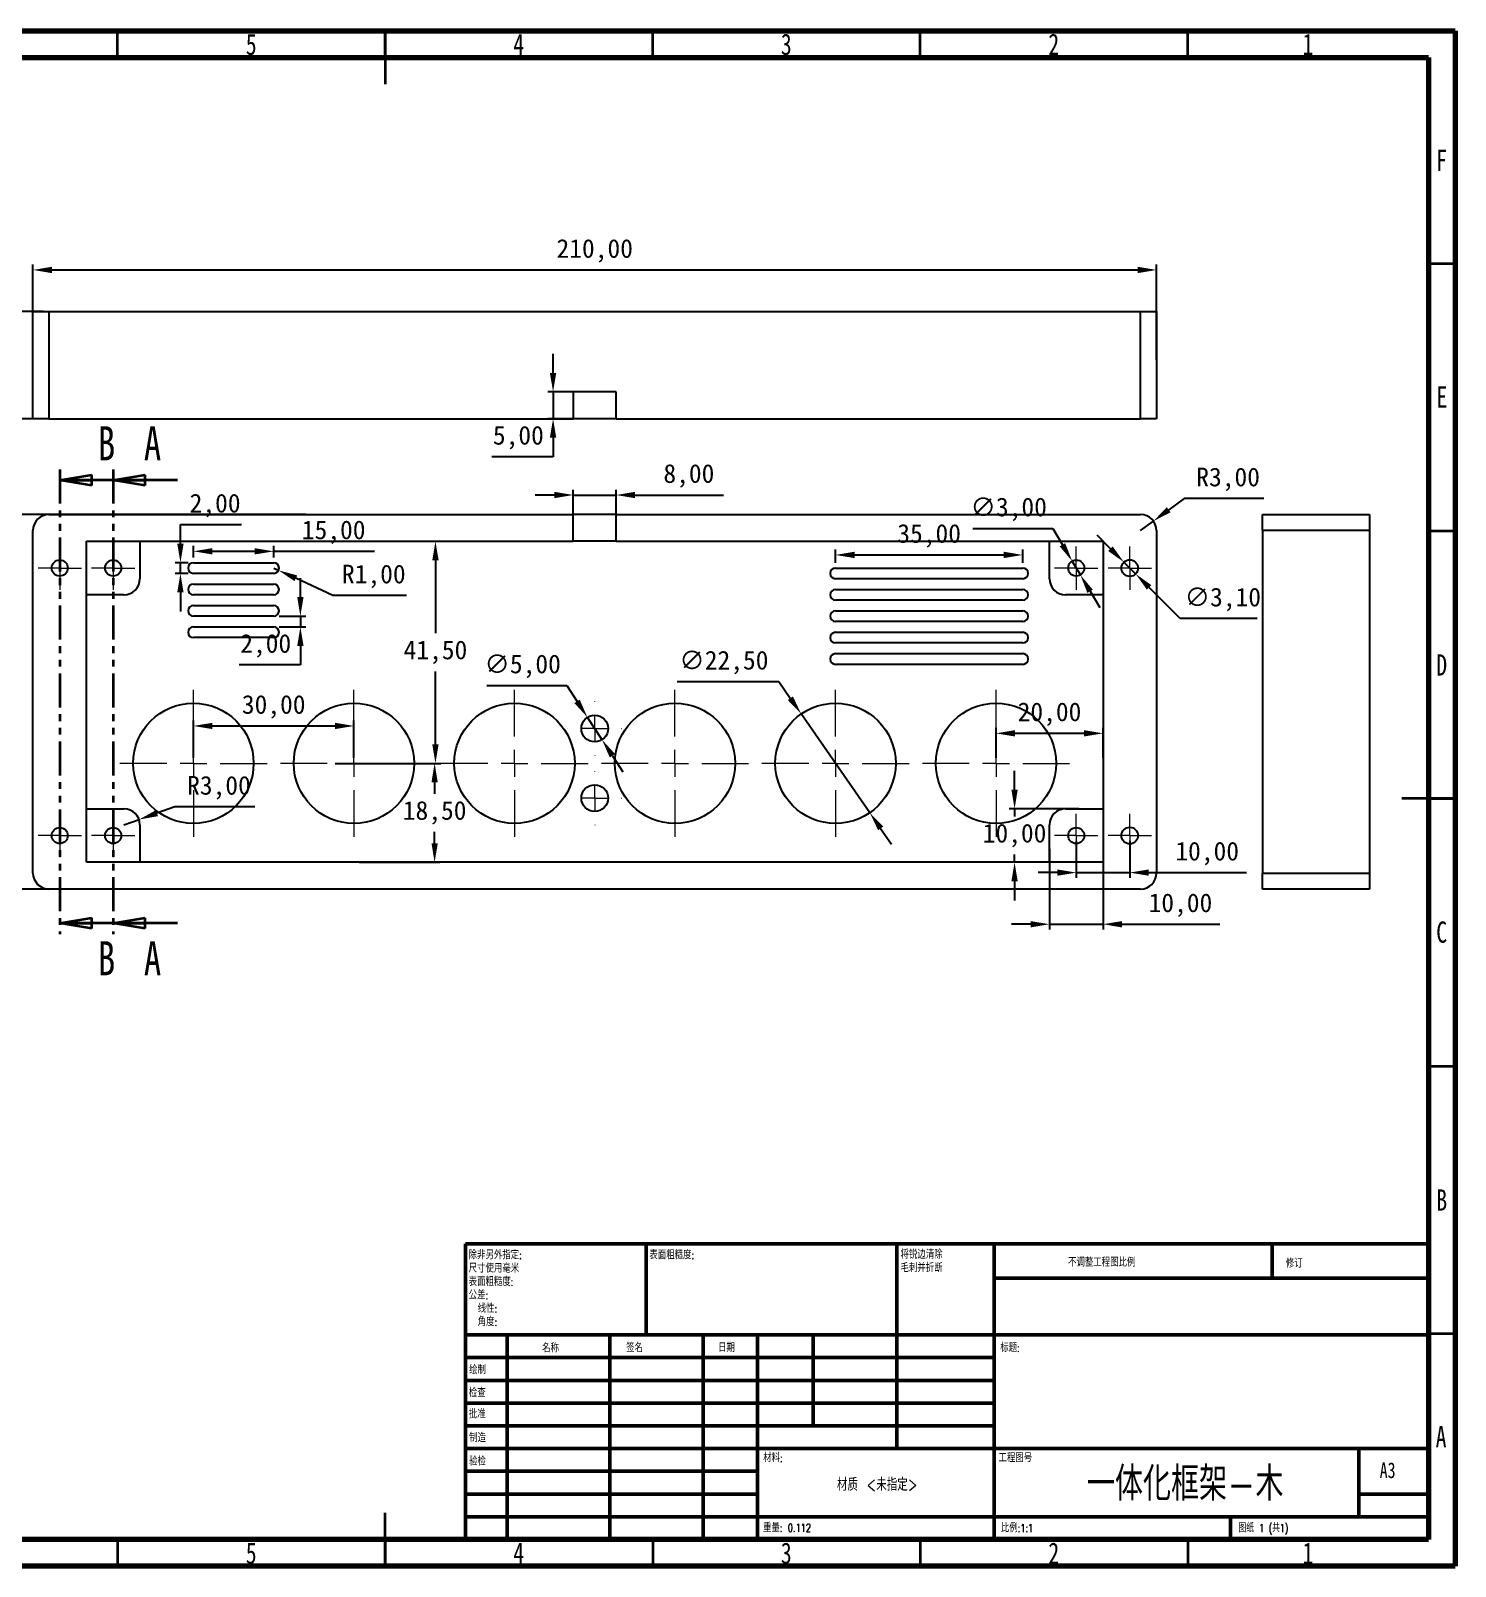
# Model space of a CAD drawing. Header units: millimetres. Extents: x 15 to 415, y 5 to 292.
# Drawn here: x 148.7 to 415, y 5 to 292 of the extents above; entities that cross this region are included whole.
import ezdxf

# ---------------------------------------------------------------- set-up
doc = ezdxf.new("R2010")
doc.units = ezdxf.units.MM
doc.header["$PDSIZE"] = -1
doc.linetypes.add('PHANTOM', pattern=[12.7, 6.35, -1.27, 1.27, -1.27, 1.27, -1.27])
doc.styles.add('SLDTEXTSTYLE0', font='TXT', dxfattribs={"width": 0.75})
doc.styles.add('SLDTEXTSTYLE1', font='TXT', dxfattribs={"width": 0.75, "bigfont": 'bigfont'})
doc.styles.add('SLDTEXTSTYLE2', font='TXT', dxfattribs={"width": 0.694444, "bigfont": 'bigfont'})
doc.dimstyles.new('ISO-25', dxfattribs={"dimtxt": 2.5, "dimasz": 2.5, "dimexe": 1.25, "dimexo": 0.625, "dimtad": 1, "dimtxsty": 'Standard', "dimcen": 2.5, "dimadec": 0, "dimazin": 0, "dimtfac": 1, "dimtmove": 0, "dimatfit": 3, "dimfxl": 0, "dimarcsym": 0})

# ---------------------------------------------------------------- blocks, each defined once
blk = doc.blocks.new('SW_NOTE_0')
at = {"color": 0, "linetype": 'Continuous', "lineweight": 0, "char_height": 1.5, "attachment_point": 1, "style": 'SLDTEXTSTYLE1'}
for s, insert in [('\\M+18F9C\\M+194F1另\\M+18A4F\\M+18E77\\M+192E8:', (0, 1.93)), ('\\M+18EDA\\M+190A1\\M+18E67\\M+19770\\M+19F7C\\M+195C4', (0, -0.57)), ('\\M+1955C\\M+196CA\\M+19165糙\\M+19378:', (0, -3.07)), ('\\M+18CF6\\M+18DB7:', (0, -5.57)), ('线\\M+190AB:', (1.69, -8.07)), ('\\M+18A70\\M+19378:', (1.69, -10.57))]:
    blk.add_mtext(s, dxfattribs=dict(at, insert=insert))
blk = doc.blocks.new('SW_NOTE_1')
at = {"color": 0, "linetype": 'Continuous', "lineweight": 0, "char_height": 1.5, "attachment_point": 1, "style": 'SLDTEXTSTYLE1'}
for s, insert in [('\\M+18FAB锐边\\M+190B4\\M+18F9C', (0, 1.93)), ('\\M+196D1\\M+18E68\\M+19BF3\\M+190DC\\M+19266', (0, -0.57))]:
    blk.add_mtext(s, dxfattribs=dict(at, insert=insert))
blk = doc.blocks.new('SW_CENTERMARKSYMBOL_0')
at = {"color": 0, "linetype": 'Continuous', "lineweight": 0}
for p, q in [((0, 2.5), (0, 4.05)), ((-2.5, 0), (-4.05, 0)), ((0, 0), (-2.5, 0)), ((0, 0), (0, 2.5)), ((0, 0), (0, -2.5)), ((0, 0), (2.5, 0)), ((2.5, 0), (4.05, 0)), ((0, -2.5), (0, -4.05))]:
    blk.add_line(p, q, dxfattribs=at)
blk = doc.blocks.new('SW_CENTERMARKSYMBOL_1')
at = {"color": 0, "linetype": 'Continuous', "lineweight": 0}
for p, q in [((0, 2.5), (0, 4.05)), ((-2.5, 0), (-4.05, 0)), ((0, 0), (-2.5, 0)), ((0, 0), (0, 2.5)), ((0, 0), (0, -2.5)), ((0, 0), (2.5, 0)), ((2.5, 0), (4.05, 0)), ((0, -2.5), (0, -4.05))]:
    blk.add_line(p, q, dxfattribs=at)
blk = doc.blocks.new('SW_CENTERMARKSYMBOL_2')
at = {"color": 0, "linetype": 'Continuous', "lineweight": 0}
for p, q in [((0, 2.5), (0, 4.05)), ((-2.5, 0), (-4.05, 0)), ((0, 0), (-2.5, 0)), ((0, 0), (0, 2.5)), ((0, 0), (0, -2.5)), ((0, 0), (2.5, 0)), ((2.5, 0), (4.05, 0)), ((0, -2.5), (0, -4.05))]:
    blk.add_line(p, q, dxfattribs=at)
blk = doc.blocks.new('SW_CENTERMARKSYMBOL_3')
at = {"color": 0, "linetype": 'Continuous', "lineweight": 0}
for p, q in [((0, 2.5), (0, 4.05)), ((-2.5, 0), (-4.05, 0)), ((0, 0), (-2.5, 0)), ((0, 0), (0, 2.5)), ((0, 0), (0, -2.5)), ((0, 0), (2.5, 0)), ((2.5, 0), (4.05, 0)), ((0, -2.5), (0, -4.05))]:
    blk.add_line(p, q, dxfattribs=at)
blk = doc.blocks.new('SW_CENTERMARKSYMBOL_4')
at = {"color": 0, "linetype": 'Continuous', "lineweight": 0}
for p, q in [((0, 5), (0, 13.75)), ((-5, 0), (-13.75, 0)), ((0, 0), (-2.5, 0)), ((0, 0), (0, 2.5)), ((0, 0), (0, -2.5)), ((0, 0), (2.5, 0)), ((5, 0), (13.75, 0)), ((0, -5), (0, -13.75))]:
    blk.add_line(p, q, dxfattribs=at)
blk = doc.blocks.new('SW_CENTERMARKSYMBOL_5')
at = {"color": 0, "linetype": 'Continuous', "lineweight": 0}
for p, q in [((0, 5), (0, 5.05)), ((-5, 0), (-5.05, 0)), ((0, 0), (-2.5, 0)), ((0, 0), (0, 2.5)), ((0, 0), (0, -2.5)), ((0, 0), (2.5, 0)), ((5, 0), (5.05, 0)), ((0, -5), (0, -5.05))]:
    blk.add_line(p, q, dxfattribs=at)
blk = doc.blocks.new('SW_CENTERMARKSYMBOL_6')
at = {"color": 0, "linetype": 'Continuous', "lineweight": 0}
for p, q in [((0, 5), (0, 13.75)), ((-5, 0), (-13.75, 0)), ((0, 0), (-2.5, 0)), ((0, 0), (0, 2.5)), ((0, 0), (0, -2.5)), ((0, 0), (2.5, 0)), ((5, 0), (13.75, 0)), ((0, -5), (0, -13.75))]:
    blk.add_line(p, q, dxfattribs=at)
blk = doc.blocks.new('SW_CENTERMARKSYMBOL_7')
at = {"color": 0, "linetype": 'Continuous', "lineweight": 0}
for p, q in [((0, 5), (0, 13.75)), ((-5, 0), (-13.75, 0)), ((0, 0), (-2.5, 0)), ((0, 0), (0, 2.5)), ((0, 0), (0, -2.5)), ((0, 0), (2.5, 0)), ((5, 0), (13.75, 0)), ((0, -5), (0, -13.75))]:
    blk.add_line(p, q, dxfattribs=at)
blk = doc.blocks.new('SW_CENTERMARKSYMBOL_8')
at = {"color": 0, "linetype": 'Continuous', "lineweight": 0}
for p, q in [((0, 5), (0, 5.05)), ((-5, 0), (-5.05, 0)), ((0, 0), (-2.5, 0)), ((0, 0), (0, 2.5)), ((0, 0), (0, -2.5)), ((0, 0), (2.5, 0)), ((5, 0), (5.05, 0)), ((0, -5), (0, -5.05))]:
    blk.add_line(p, q, dxfattribs=at)
blk = doc.blocks.new('SW_CENTERMARKSYMBOL_9')
at = {"color": 0, "linetype": 'Continuous', "lineweight": 0}
for p, q in [((0, 5), (0, 13.75)), ((-5, 0), (-13.75, 0)), ((0, 0), (-2.5, 0)), ((0, 0), (0, 2.5)), ((0, 0), (0, -2.5)), ((0, 0), (2.5, 0)), ((5, 0), (13.75, 0)), ((0, -5), (0, -13.75))]:
    blk.add_line(p, q, dxfattribs=at)
blk = doc.blocks.new('SW_CENTERMARKSYMBOL_10')
at = {"color": 0, "linetype": 'Continuous', "lineweight": 0}
for p, q in [((0, 5), (0, 13.75)), ((-5, 0), (-13.75, 0)), ((0, 0), (-2.5, 0)), ((0, 0), (0, 2.5)), ((0, 0), (0, -2.5)), ((0, 0), (2.5, 0)), ((5, 0), (13.75, 0)), ((0, -5), (0, -13.75))]:
    blk.add_line(p, q, dxfattribs=at)
blk = doc.blocks.new('SW_CENTERMARKSYMBOL_11')
at = {"color": 0, "linetype": 'Continuous', "lineweight": 0}
for p, q in [((0, 5), (0, 13.75)), ((-5, 0), (-13.75, 0)), ((0, 0), (-2.5, 0)), ((0, 0), (0, 2.5)), ((0, 0), (0, -2.5)), ((0, 0), (2.5, 0)), ((5, 0), (13.75, 0)), ((0, -5), (0, -13.75))]:
    blk.add_line(p, q, dxfattribs=at)
blk = doc.blocks.new('SW_CENTERMARKSYMBOL_12')
at = {"color": 0, "linetype": 'Continuous', "lineweight": 0}
for p, q in [((0, 2.5), (0, 4.05)), ((-2.5, 0), (-4.05, 0)), ((0, 0), (-2.5, 0)), ((0, 0), (0, 2.5)), ((0, 0), (0, -2.5)), ((0, 0), (2.5, 0)), ((2.5, 0), (4.05, 0)), ((0, -2.5), (0, -4.05))]:
    blk.add_line(p, q, dxfattribs=at)
blk = doc.blocks.new('SW_CENTERMARKSYMBOL_13')
at = {"color": 0, "linetype": 'Continuous', "lineweight": 0}
for p, q in [((0, 2.5), (0, 4.05)), ((-2.5, 0), (-4.05, 0)), ((0, 0), (-2.5, 0)), ((0, 0), (0, 2.5)), ((0, 0), (0, -2.5)), ((0, 0), (2.5, 0)), ((2.5, 0), (4.05, 0)), ((0, -2.5), (0, -4.05))]:
    blk.add_line(p, q, dxfattribs=at)
blk = doc.blocks.new('SW_CENTERMARKSYMBOL_14')
at = {"color": 0, "linetype": 'Continuous', "lineweight": 0}
for p, q in [((0, 2.5), (0, 4.05)), ((-2.5, 0), (-4.05, 0)), ((0, 0), (-2.5, 0)), ((0, 0), (0, 2.5)), ((0, 0), (0, -2.5)), ((0, 0), (2.5, 0)), ((2.5, 0), (4.05, 0)), ((0, -2.5), (0, -4.05))]:
    blk.add_line(p, q, dxfattribs=at)
blk = doc.blocks.new('SW_CENTERMARKSYMBOL_15')
at = {"color": 0, "linetype": 'Continuous', "lineweight": 0}
for p, q in [((0, 2.5), (0, 4.05)), ((-2.5, 0), (-4.05, 0)), ((0, 0), (-2.5, 0)), ((0, 0), (0, 2.5)), ((0, 0), (0, -2.5)), ((0, 0), (2.5, 0)), ((2.5, 0), (4.05, 0)), ((0, -2.5), (0, -4.05))]:
    blk.add_line(p, q, dxfattribs=at)
blk = doc.blocks.new('_CLOSED')
at = {"color": 0, "linetype": 'ByBlock', "lineweight": -2}
for p, q in [((-1, 0.166667), (0, 0)), ((-1, 0.166667), (-1, -0.166667)), ((0, 0), (-1, -0.166667)), ((0, 0), (-1, 0))]:
    blk.add_line(p, q, dxfattribs=at)
blk = doc.blocks.new('*D22')
at = {"color": 0, "lineweight": -2, "transparency": 16777216}
for p, q in [((151.16, 239.49), (138.39, 239.49)), ((139.39, 235.93), (139.39, 233.06)), ((139.39, 223.05), (139.39, 225.92)), ((151.16, 219.49), (138.39, 219.49))]:
    blk.add_line(p, q, dxfattribs=at)
at = {"color": 0, "transparency": 16777216}
for points in [[(138.79, 235.93), (139.98, 235.93), (139.39, 239.49)], [(138.79, 223.05), (139.98, 223.05), (139.39, 219.49)]]:
    blk.add_solid(points, dxfattribs=at)
at = {"layer": 'Defpoints', "color": 0, "transparency": 16777216}
for p in [(152.16, 239.49), (139.39, 219.49), (152.16, 219.49)]:
    blk.add_point(p, dxfattribs=at)
at = {"color": 0, "transparency": 16777216, "insert": (139.39, 229.49), "char_height": 3.5, "attachment_point": 5}
blk.add_mtext('20,00', dxfattribs=at)
blk = doc.blocks.new('*D23')
at = {"color": 0, "lineweight": -2, "transparency": 16777216}
for p, q in [((149.16, 230.49), (149.16, 248.29)), ((152.72, 247.29), (355.61, 247.29)), ((359.16, 230.49), (359.16, 248.29))]:
    blk.add_line(p, q, dxfattribs=at)
at = {"color": 0, "transparency": 16777216}
for points in [[(152.72, 247.88), (152.72, 246.69), (149.16, 247.29)], [(355.61, 247.88), (355.61, 246.69), (359.16, 247.29)]]:
    blk.add_solid(points, dxfattribs=at)
at = {"layer": 'Defpoints', "color": 0, "transparency": 16777216}
for p in [(359.16, 247.29), (149.16, 229.49), (359.16, 229.49)]:
    blk.add_point(p, dxfattribs=at)
at = {"color": 0, "transparency": 16777216, "insert": (254.16, 250.85), "char_height": 3.5, "attachment_point": 5}
blk.add_mtext('210,00', dxfattribs=at)
blk = doc.blocks.new('*D24')
at = {"color": 0, "lineweight": -2, "transparency": 16777216}
for p, q in [((200.16, 201.57), (136.51, 201.57)), ((137.51, 198.02), (137.51, 170.14)), ((137.51, 135.13), (137.51, 163.01)), ((200.16, 131.57), (136.51, 131.57))]:
    blk.add_line(p, q, dxfattribs=at)
at = {"color": 0, "transparency": 16777216}
for points in [[(136.91, 198.02), (138.1, 198.02), (137.51, 201.57)], [(136.91, 135.13), (138.1, 135.13), (137.51, 131.57)]]:
    blk.add_solid(points, dxfattribs=at)
at = {"layer": 'Defpoints', "color": 0, "transparency": 16777216}
for p in [(201.16, 201.57), (137.51, 131.57), (201.16, 131.57)]:
    blk.add_point(p, dxfattribs=at)
at = {"color": 0, "transparency": 16777216, "insert": (137.51, 166.57), "char_height": 3.5, "attachment_point": 5}
blk.add_mtext('70,00', dxfattribs=at)
blk = doc.blocks.new('*D29')
at = {"color": 0, "lineweight": -2, "transparency": 16777216}
for p, q in [((269.55, 170.34), (288.57, 170.34)), ((288.57, 170.34), (290.72, 167.24)), ((305.58, 145.83), (292.75, 164.31)), ((307.6, 142.91), (309.63, 139.99))]:
    blk.add_line(p, q, dxfattribs=at)
at = {"color": 0, "transparency": 16777216}
for points in [[(291.21, 167.57), (290.24, 166.9), (292.75, 164.31)], [(308.09, 143.25), (307.12, 142.57), (305.58, 145.83)]]:
    blk.add_solid(points, dxfattribs=at)
at = {"layer": 'Defpoints', "color": 0, "transparency": 16777216}
for p in [(292.75, 164.31), (305.58, 145.83)]:
    blk.add_point(p, dxfattribs=at)
at = {"color": 0, "transparency": 16777216, "insert": (278.3, 173.9), "char_height": 3.5, "attachment_point": 5}
blk.add_mtext('∅22,50', dxfattribs=at)
blk = doc.blocks.new('*D30')
at = {"color": 0, "lineweight": -2, "transparency": 16777216}
for p, q in [((179.16, 156.07), (179.16, 163.06)), ((182.72, 162.06), (205.61, 162.06)), ((209.16, 156.07), (209.16, 163.06))]:
    blk.add_line(p, q, dxfattribs=at)
at = {"color": 0, "transparency": 16777216}
for points in [[(182.72, 162.65), (182.72, 161.47), (179.16, 162.06)], [(205.61, 162.65), (205.61, 161.47), (209.16, 162.06)]]:
    blk.add_solid(points, dxfattribs=at)
at = {"layer": 'Defpoints', "color": 0, "transparency": 16777216}
for p in [(209.16, 162.06), (179.16, 155.07), (209.16, 155.07)]:
    blk.add_point(p, dxfattribs=at)
at = {"color": 0, "transparency": 16777216, "insert": (194.16, 165.63), "char_height": 3.5, "attachment_point": 5}
blk.add_mtext('30,00', dxfattribs=at)
blk = doc.blocks.new('*D31')
at = {"color": 0, "lineweight": -2, "transparency": 16777216}
for p, q in [((205.66, 196.57), (225.39, 196.57)), ((224.39, 193.02), (224.39, 179.39)), ((224.39, 158.63), (224.39, 172.26)), ((205.66, 155.07), (225.39, 155.07))]:
    blk.add_line(p, q, dxfattribs=at)
at = {"color": 0, "transparency": 16777216}
for points in [[(223.8, 193.02), (224.99, 193.02), (224.39, 196.57)], [(223.8, 158.63), (224.99, 158.63), (224.39, 155.07)]]:
    blk.add_solid(points, dxfattribs=at)
at = {"layer": 'Defpoints', "color": 0, "transparency": 16777216}
for p in [(204.66, 196.57), (204.66, 155.07), (224.39, 155.07)]:
    blk.add_point(p, dxfattribs=at)
at = {"color": 0, "transparency": 16777216, "insert": (224.39, 175.82), "char_height": 3.5, "attachment_point": 5}
blk.add_mtext('41,50', dxfattribs=at)
blk = doc.blocks.new('*D32')
at = {"color": 0, "lineweight": -2, "transparency": 16777216}
for p, q in [((210.16, 155.07), (225.24, 155.07)), ((224.24, 151.52), (224.24, 149.39)), ((224.24, 140.13), (224.24, 142.26)), ((210.16, 136.57), (225.24, 136.57))]:
    blk.add_line(p, q, dxfattribs=at)
at = {"color": 0, "transparency": 16777216}
for points in [[(223.65, 151.52), (224.83, 151.52), (224.24, 155.07)], [(223.65, 140.13), (224.83, 140.13), (224.24, 136.57)]]:
    blk.add_solid(points, dxfattribs=at)
at = {"layer": 'Defpoints', "color": 0, "transparency": 16777216}
for p in [(209.16, 155.07), (209.16, 136.57), (224.24, 136.57)]:
    blk.add_point(p, dxfattribs=at)
at = {"color": 0, "transparency": 16777216, "insert": (224.24, 145.82), "char_height": 3.5, "attachment_point": 5}
blk.add_mtext('18,50', dxfattribs=at)
blk = doc.blocks.new('*D33')
at = {"color": 0, "lineweight": -2, "transparency": 16777216}
for p, q in [((329.16, 156.07), (329.16, 161.68)), ((349.16, 156.07), (349.16, 161.68)), ((332.72, 160.68), (345.61, 160.68))]:
    blk.add_line(p, q, dxfattribs=at)
at = {"color": 0, "transparency": 16777216}
for points in [[(332.72, 161.27), (332.72, 160.09), (329.16, 160.68)], [(345.61, 161.27), (345.61, 160.09), (349.16, 160.68)]]:
    blk.add_solid(points, dxfattribs=at)
at = {"layer": 'Defpoints', "color": 0, "transparency": 16777216}
for p in [(349.16, 160.68), (329.16, 155.07), (349.16, 155.07)]:
    blk.add_point(p, dxfattribs=at)
at = {"color": 0, "transparency": 16777216, "insert": (339.16, 164.25), "char_height": 3.5, "attachment_point": 5}
blk.add_mtext('20,00', dxfattribs=at)
blk = doc.blocks.new('*D34')
at = {"color": 0, "lineweight": -2, "transparency": 16777216}
for p, q in [((364.3, 204.57), (361.44, 202.46)), ((379.24, 204.57), (364.3, 204.57)), ((356.16, 198.57), (358.58, 200.35))]:
    blk.add_line(p, q, dxfattribs=at)
at = {"color": 0, "transparency": 16777216}
blk.add_solid([(361.09, 202.94), (361.79, 201.98), (358.58, 200.35)], dxfattribs=at)
at = {"layer": 'Defpoints', "color": 0, "transparency": 16777216}
for p in [(356.16, 198.57), (358.58, 200.35)]:
    blk.add_point(p, dxfattribs=at)
at = {"color": 0, "transparency": 16777216, "insert": (372.54, 208.14), "char_height": 3.5, "attachment_point": 5}
blk.add_mtext('R3,00', dxfattribs=at)
blk = doc.blocks.new('*D35')
at = {"color": 0, "lineweight": -2, "transparency": 16777216}
for p, q in [((246.38, 228.05), (246.38, 231.6)), ((253.16, 224.49), (245.38, 224.49)), ((246.38, 224.49), (246.38, 219.49)), ((253.16, 219.49), (245.38, 219.49)), ((246.38, 215.93), (246.38, 212.38)), ((246.38, 212.38), (234.94, 212.38))]:
    blk.add_line(p, q, dxfattribs=at)
at = {"color": 0, "transparency": 16777216}
for points in [[(245.78, 228.05), (246.97, 228.05), (246.38, 224.49)], [(245.78, 215.93), (246.97, 215.93), (246.38, 219.49)]]:
    blk.add_solid(points, dxfattribs=at)
at = {"layer": 'Defpoints', "color": 0, "transparency": 16777216}
for p in [(254.16, 224.49), (246.38, 219.49), (254.16, 219.49)]:
    blk.add_point(p, dxfattribs=at)
at = {"color": 0, "transparency": 16777216, "insert": (239.89, 215.94), "char_height": 3.5, "attachment_point": 5}
blk.add_mtext('5,00', dxfattribs=at)
blk = doc.blocks.new('*D36')
at = {"color": 0, "lineweight": -2, "transparency": 16777216}
for p, q in [((246.61, 205.22), (243.05, 205.22)), ((250.16, 200.07), (250.16, 206.22)), ((250.16, 205.22), (258.16, 205.22)), ((258.16, 200.07), (258.16, 206.22)), ((261.72, 205.22), (278.24, 205.22))]:
    blk.add_line(p, q, dxfattribs=at)
at = {"color": 0, "transparency": 16777216}
for points in [[(246.61, 205.82), (246.61, 204.63), (250.16, 205.22)], [(261.72, 205.82), (261.72, 204.63), (258.16, 205.22)]]:
    blk.add_solid(points, dxfattribs=at)
at = {"layer": 'Defpoints', "color": 0, "transparency": 16777216}
for p in [(258.16, 205.22), (250.16, 199.07), (258.16, 199.07)]:
    blk.add_point(p, dxfattribs=at)
at = {"color": 0, "transparency": 16777216, "insert": (271.76, 208.79), "char_height": 3.5, "attachment_point": 5}
blk.add_mtext('8,00', dxfattribs=at)
blk = doc.blocks.new('*D38')
at = {"color": 0, "lineweight": -2, "transparency": 16777216}
for p, q in [((350.55, 195.18), (348.04, 197.69)), ((353.07, 192.67), (355.26, 190.48)), ((363.61, 182.13), (357.78, 187.96)), ((377.97, 182.13), (363.61, 182.13))]:
    blk.add_line(p, q, dxfattribs=at)
at = {"color": 0, "transparency": 16777216}
for points in [[(350.97, 195.6), (350.13, 194.76), (353.07, 192.67)], [(358.19, 188.38), (357.36, 187.54), (355.26, 190.48)]]:
    blk.add_solid(points, dxfattribs=at)
at = {"layer": 'Defpoints', "color": 0, "transparency": 16777216}
for p in [(353.07, 192.67), (355.26, 190.48)]:
    blk.add_point(p, dxfattribs=at)
at = {"color": 0, "transparency": 16777216, "insert": (371.55, 185.7), "char_height": 3.5, "attachment_point": 5}
blk.add_mtext('∅3,10', dxfattribs=at)
blk = doc.blocks.new('*D40')
at = {"color": 0, "lineweight": -2, "transparency": 16777216}
for p, q in [((339.16, 139.07), (339.16, 124)), ((349.16, 139.07), (349.16, 124)), ((335.61, 125), (332.05, 125)), ((339.16, 125), (349.16, 125)), ((352.72, 125), (370.99, 125))]:
    blk.add_line(p, q, dxfattribs=at)
at = {"color": 0, "transparency": 16777216}
for points in [[(335.61, 125.59), (335.61, 124.4), (339.16, 125)], [(352.72, 125.59), (352.72, 124.4), (349.16, 125)]]:
    blk.add_solid(points, dxfattribs=at)
at = {"layer": 'Defpoints', "color": 0, "transparency": 16777216}
for p in [(339.16, 140.07), (349.16, 140.07), (349.16, 125)]:
    blk.add_point(p, dxfattribs=at)
at = {"color": 0, "transparency": 16777216, "insert": (363.63, 128.56), "char_height": 3.5, "attachment_point": 5}
blk.add_mtext('10,00', dxfattribs=at)
blk = doc.blocks.new('*D41')
at = {"color": 0, "lineweight": -2, "transparency": 16777216}
for p, q in [((332.63, 150.13), (332.63, 153.68)), ((344.66, 146.57), (331.63, 146.57)), ((332.63, 146.57), (332.63, 145.14)), ((332.63, 136.57), (332.63, 138.01)), ((344.66, 136.57), (331.63, 136.57)), ((332.63, 133.02), (332.63, 129.46))]:
    blk.add_line(p, q, dxfattribs=at)
at = {"color": 0, "transparency": 16777216}
for points in [[(332.04, 150.13), (333.22, 150.13), (332.63, 146.57)], [(332.04, 133.02), (333.22, 133.02), (332.63, 136.57)]]:
    blk.add_solid(points, dxfattribs=at)
at = {"layer": 'Defpoints', "color": 0, "transparency": 16777216}
for p in [(345.66, 146.57), (332.63, 136.57), (345.66, 136.57)]:
    blk.add_point(p, dxfattribs=at)
at = {"color": 0, "transparency": 16777216, "insert": (332.63, 141.57), "char_height": 3.5, "attachment_point": 5}
blk.add_mtext('10,00', dxfattribs=at)
blk = doc.blocks.new('*D42')
at = {"color": 0, "lineweight": -2, "transparency": 16777216}
for p, q in [((175.7, 146.94), (172.34, 145.76)), ((190.64, 146.94), (175.7, 146.94)), ((166.16, 143.57), (168.99, 144.57))]:
    blk.add_line(p, q, dxfattribs=at)
at = {"color": 0, "transparency": 16777216}
blk.add_solid([(172.15, 146.32), (172.54, 145.2), (168.99, 144.57)], dxfattribs=at)
at = {"layer": 'Defpoints', "color": 0, "transparency": 16777216}
for p in [(166.16, 143.57), (168.99, 144.57)]:
    blk.add_point(p, dxfattribs=at)
at = {"color": 0, "transparency": 16777216, "insert": (183.93, 150.51), "char_height": 3.5, "attachment_point": 5}
blk.add_mtext('R3,00', dxfattribs=at)
blk = doc.blocks.new('*D43')
at = {"color": 0, "lineweight": -2, "transparency": 16777216}
for p, q in [((179.16, 193.57), (179.16, 195.7)), ((194.16, 193.57), (194.16, 195.7)), ((182.72, 194.7), (190.61, 194.7)), ((194.16, 194.7), (213.02, 194.7))]:
    blk.add_line(p, q, dxfattribs=at)
at = {"color": 0, "transparency": 16777216}
for points in [[(182.72, 195.29), (182.72, 194.11), (179.16, 194.7)], [(190.61, 195.29), (190.61, 194.11), (194.16, 194.7)]]:
    blk.add_solid(points, dxfattribs=at)
at = {"layer": 'Defpoints', "color": 0, "transparency": 16777216}
for p in [(179.16, 192.57), (194.16, 194.7), (194.16, 192.57)]:
    blk.add_point(p, dxfattribs=at)
at = {"color": 0, "transparency": 16777216, "insert": (205.37, 198.26), "char_height": 3.5, "attachment_point": 5}
blk.add_mtext('15,00', dxfattribs=at)
blk = doc.blocks.new('*D44')
at = {"color": 0, "lineweight": -2, "transparency": 16777216}
for p, q in [((194.16, 191.57), (195.07, 191.15)), ((205.23, 186.44), (198.3, 189.65)), ((219, 186.44), (205.23, 186.44))]:
    blk.add_line(p, q, dxfattribs=at)
at = {"color": 0, "transparency": 16777216}
blk.add_solid([(198.55, 190.19), (198.05, 189.12), (195.07, 191.15)], dxfattribs=at)
at = {"layer": 'Defpoints', "color": 0, "transparency": 16777216}
for p in [(194.16, 191.57), (195.07, 191.15)]:
    blk.add_point(p, dxfattribs=at)
at = {"color": 0, "transparency": 16777216, "insert": (212.87, 190), "char_height": 3.5, "attachment_point": 5}
blk.add_mtext('R1,00', dxfattribs=at)
blk = doc.blocks.new('*D45')
at = {"color": 0, "lineweight": -2, "transparency": 16777216}
for p, q in [((176.73, 196.13), (176.73, 199.68)), ((176.73, 199.68), (188.17, 199.68)), ((178.16, 192.57), (175.73, 192.57)), ((176.73, 190.57), (176.73, 192.57)), ((178.16, 190.57), (175.73, 190.57)), ((176.73, 187.02), (176.73, 183.46))]:
    blk.add_line(p, q, dxfattribs=at)
at = {"color": 0, "transparency": 16777216}
for points in [[(176.14, 196.13), (177.32, 196.13), (176.73, 192.57)], [(176.14, 187.02), (177.32, 187.02), (176.73, 190.57)]]:
    blk.add_solid(points, dxfattribs=at)
at = {"layer": 'Defpoints', "color": 0, "transparency": 16777216}
for p in [(176.73, 192.57), (179.16, 192.57), (179.16, 190.57)]:
    blk.add_point(p, dxfattribs=at)
at = {"color": 0, "transparency": 16777216, "insert": (183.21, 203.25), "char_height": 3.5, "attachment_point": 5}
blk.add_mtext('2,00', dxfattribs=at)
blk = doc.blocks.new('*D46')
at = {"color": 0, "lineweight": -2, "transparency": 16777216}
for p, q in [((199.15, 186.13), (199.15, 189.68)), ((195.16, 182.57), (200.15, 182.57)), ((199.15, 182.57), (199.15, 180.57)), ((195.16, 180.57), (200.15, 180.57)), ((199.15, 177.02), (199.15, 173.46)), ((199.15, 173.46), (187.71, 173.46))]:
    blk.add_line(p, q, dxfattribs=at)
at = {"color": 0, "transparency": 16777216}
for points in [[(198.56, 186.13), (199.74, 186.13), (199.15, 182.57)], [(198.56, 177.02), (199.74, 177.02), (199.15, 180.57)]]:
    blk.add_solid(points, dxfattribs=at)
at = {"layer": 'Defpoints', "color": 0, "transparency": 16777216}
for p in [(194.16, 182.57), (194.16, 180.57), (199.15, 180.57)]:
    blk.add_point(p, dxfattribs=at)
at = {"color": 0, "transparency": 16777216, "insert": (192.67, 177.03), "char_height": 3.5, "attachment_point": 5}
blk.add_mtext('2,00', dxfattribs=at)
blk = doc.blocks.new('*D47')
at = {"color": 0, "lineweight": -2, "transparency": 16777216}
for p, q in [((299.16, 192.57), (299.16, 195.02)), ((302.72, 194.02), (330.61, 194.02)), ((334.16, 192.57), (334.16, 195.02))]:
    blk.add_line(p, q, dxfattribs=at)
at = {"color": 0, "transparency": 16777216}
for points in [[(302.72, 194.62), (302.72, 193.43), (299.16, 194.02)], [(330.61, 194.62), (330.61, 193.43), (334.16, 194.02)]]:
    blk.add_solid(points, dxfattribs=at)
at = {"layer": 'Defpoints', "color": 0, "transparency": 16777216}
for p in [(334.16, 194.02), (299.16, 191.57), (334.16, 191.57)]:
    blk.add_point(p, dxfattribs=at)
at = {"color": 0, "transparency": 16777216, "insert": (316.66, 197.59), "char_height": 3.5, "attachment_point": 5}
blk.add_mtext('35,00', dxfattribs=at)
blk = doc.blocks.new('*D48')
at = {"color": 0, "lineweight": -2, "transparency": 16777216}
for p, q in [((344.16, 140.57), (344.16, 133.65)), ((354.16, 140.57), (354.16, 133.65)), ((340.61, 134.65), (337.05, 134.65)), ((344.16, 134.65), (354.16, 134.65)), ((357.72, 134.65), (375.99, 134.65))]:
    blk.add_line(p, q, dxfattribs=at)
at = {"color": 0, "transparency": 16777216}
for points in [[(340.61, 135.24), (340.61, 134.06), (344.16, 134.65)], [(357.72, 135.24), (357.72, 134.06), (354.16, 134.65)]]:
    blk.add_solid(points, dxfattribs=at)
at = {"layer": 'Defpoints', "color": 0, "transparency": 16777216}
for p in [(344.16, 141.57), (354.16, 141.57), (354.16, 134.65)]:
    blk.add_point(p, dxfattribs=at)
at = {"color": 0, "transparency": 16777216, "insert": (368.63, 138.21), "char_height": 3.5, "attachment_point": 5}
blk.add_mtext('10,00', dxfattribs=at)
blk = doc.blocks.new('*D49')
at = {"color": 0, "lineweight": -2, "transparency": 16777216}
for p, q in [((233.98, 169.63), (248.92, 169.63)), ((248.92, 169.63), (250.86, 166.65)), ((255.53, 159.48), (252.8, 163.67)), ((257.46, 156.5), (259.4, 153.51))]:
    blk.add_line(p, q, dxfattribs=at)
at = {"color": 0, "transparency": 16777216}
for points in [[(251.36, 166.97), (250.36, 166.33), (252.8, 163.67)], [(257.96, 156.82), (256.97, 156.17), (255.53, 159.48)]]:
    blk.add_solid(points, dxfattribs=at)
at = {"layer": 'Defpoints', "color": 0, "transparency": 16777216}
for p in [(252.8, 163.67), (255.53, 159.48)]:
    blk.add_point(p, dxfattribs=at)
at = {"color": 0, "transparency": 16777216, "insert": (240.69, 173.2), "char_height": 3.5, "attachment_point": 5}
blk.add_mtext('∅5,00', dxfattribs=at)
blk = doc.blocks.new('*D50')
at = {"color": 0, "lineweight": -2, "transparency": 16777216}
for p, q in [((324.82, 198.98), (339.77, 198.98)), ((339.77, 198.98), (341.58, 195.92)), ((344.93, 190.28), (343.4, 192.86)), ((346.75, 187.23), (348.56, 184.17))]:
    blk.add_line(p, q, dxfattribs=at)
at = {"color": 0, "transparency": 16777216}
for points in [[(342.09, 196.22), (341.07, 195.62), (343.4, 192.86)], [(347.25, 187.53), (346.24, 186.92), (344.93, 190.28)]]:
    blk.add_solid(points, dxfattribs=at)
at = {"layer": 'Defpoints', "color": 0, "transparency": 16777216}
for p in [(343.4, 192.86), (344.93, 190.28)]:
    blk.add_point(p, dxfattribs=at)
at = {"color": 0, "transparency": 16777216, "insert": (331.53, 202.54), "char_height": 3.5, "attachment_point": 5}
blk.add_mtext('∅3,00', dxfattribs=at)

msp = doc.modelspace()

# ---------------------------------------------------------------- linework, layer by layer
at = {"color": 7, "linetype": 'Continuous', "lineweight": 70}
for p, q in [((15, 292), (415, 292)), ((415, 292), (415, 5)), ((20, 287), (410, 287)), ((410, 287), (410, 10)), ((410, 10), (20, 10)), ((415, 5), (15, 5))]:
    msp.add_line(p, q, dxfattribs=at)
at = {"color": 7, "linetype": 'Continuous', "lineweight": 35}
for p, q in [((165, 287), (165, 292)), ((215, 292), (215, 282)), ((215, 287), (215, 292)), ((265, 287), (265, 292)), ((315, 287), (315, 292)), ((365, 287), (365, 292)), ((410, 248.5), (415, 248.5)), ((166.163, 207.972), (154.163, 207.972)), ((176.163, 207.972), (164.163, 207.972)), ((410, 198.5), (415, 198.5)), ((415, 148.5), (405, 148.5)), ((410, 148.5), (415, 148.5)), ((166.163, 125.172), (154.163, 125.172)), ((176.163, 125.172), (164.163, 125.172)), ((410, 98.5), (415, 98.5)), ((410, 48.5), (415, 48.5)), ((215, 5), (215, 15)), ((165, 10), (165, 5)), ((215, 10), (215, 5)), ((265, 10), (265, 5)), ((315, 10), (315, 5)), ((365, 10), (365, 5))]:
    msp.add_line(p, q, dxfattribs=at)
at = {"color": 7, "linetype": 'Continuous', "lineweight": 25}
for p, q in [((149.163, 219.49), (149.163, 239.49)), ((149.163, 239.49), (152.163, 239.49)), ((152.163, 239.49), (152.163, 219.49)), ((152.163, 239.49), (356.163, 239.49)), ((356.163, 219.49), (356.163, 239.49)), ((356.163, 239.49), (359.163, 239.49)), ((359.163, 239.49), (359.163, 219.49)), ((258.163, 224.49), (250.163, 224.49)), ((250.163, 224.49), (250.163, 219.49)), ((258.163, 219.49), (258.163, 224.49)), ((152.163, 219.49), (149.163, 219.49)), ((152.163, 219.49), (250.163, 219.49)), ((258.163, 219.49), (250.163, 219.49)), ((258.163, 219.49), (356.163, 219.49)), ((359.163, 219.49), (356.163, 219.49)), ((152.163, 201.572), (250.163, 201.572)), ((250.163, 196.572), (250.163, 201.572)), ((258.163, 201.572), (250.163, 201.572)), ((258.163, 196.572), (258.163, 201.572)), ((258.163, 201.572), (356.163, 201.572)), ((378.978, 198.572), (378.978, 201.572)), ((378.978, 201.572), (398.978, 201.572)), ((398.978, 201.572), (398.978, 198.572)), ((149.163, 134.572), (149.163, 198.572)), ((359.163, 198.572), (359.163, 134.572)), ((398.978, 198.572), (378.978, 198.572)), ((378.978, 198.572), (378.978, 134.572)), ((398.978, 198.572), (398.978, 134.572)), ((159.163, 136.572), (159.163, 196.572)), ((159.163, 196.572), (250.163, 196.572)), ((169.163, 196.572), (169.163, 189.572)), ((258.163, 196.572), (250.163, 196.572)), ((258.163, 196.572), (349.163, 196.572)), ((339.163, 189.572), (339.163, 196.572)), ((349.163, 196.572), (349.163, 136.572)), ((179.163, 192.572), (194.163, 192.572)), ((194.163, 190.572), (179.163, 190.572)), ((299.163, 191.572), (334.163, 191.572)), ((334.163, 189.572), (299.163, 189.572)), ((166.163, 186.572), (159.163, 186.572)), ((179.163, 188.572), (194.163, 188.572)), ((194.163, 186.572), (179.163, 186.572)), ((299.163, 187.572), (334.163, 187.572)), ((349.163, 186.572), (342.163, 186.572)), ((179.163, 184.572), (194.163, 184.572)), ((334.163, 185.572), (299.163, 185.572)), ((194.163, 182.572), (179.163, 182.572)), ((299.163, 183.572), (334.163, 183.572)), ((334.163, 181.572), (299.163, 181.572)), ((179.163, 180.572), (194.163, 180.572)), ((194.163, 178.572), (179.163, 178.572)), ((299.163, 179.572), (334.163, 179.572)), ((334.163, 177.572), (299.163, 177.572)), ((299.163, 175.572), (334.163, 175.572)), ((334.163, 173.572), (299.163, 173.572)), ((159.163, 146.572), (166.163, 146.572)), ((342.163, 146.572), (349.163, 146.572)), ((169.163, 143.572), (169.163, 136.572)), ((339.163, 136.572), (339.163, 143.572)), ((349.163, 136.572), (159.163, 136.572)), ((378.978, 134.572), (398.978, 134.572)), ((378.978, 131.572), (378.978, 134.572)), ((398.978, 134.572), (398.978, 131.572)), ((356.163, 131.572), (152.163, 131.572)), ((398.978, 131.572), (378.978, 131.572))]:
    msp.add_line(p, q, dxfattribs=at)
at = {"color": 7, "linetype": 'PHANTOM', "lineweight": 35}
for p, q in [((154.163, 209.972), (154.163, 123.172)), ((164.163, 209.972), (164.163, 123.172))]:
    msp.add_line(p, q, dxfattribs=at)
at = {"color": 7, "linetype": 'Continuous', "lineweight": 50}
for p, q in [((230, 65.25), (410, 65.25)), ((230, 65.25), (230, 10)), ((263.8, 48.25), (263.8, 65.25)), ((310.6, 65.25), (310.6, 27)), ((328.8, 65.25), (328.8, 10)), ((380.8, 58.875), (380.8, 65.25)), ((410, 58.875), (328.8, 58.875)), ((410, 48.25), (230, 48.25)), ((237.8, 48.25), (237.8, 10)), ((256.991, 48.25), (256.991, 10)), ((274.399, 48.25), (274.399, 10)), ((284.6, 10), (284.6, 48.25)), ((295, 31.25), (295, 48.25)), ((328.8, 44), (230, 44)), ((328.8, 39.75), (230, 39.75)), ((328.8, 35.5), (230, 35.5)), ((328.8, 31.25), (230, 31.25)), ((284.6, 27), (230, 27)), ((284.6, 27), (410, 27)), ((397, 14.25), (397, 27)), ((284.6, 22.75), (230, 22.75)), ((284.6, 18.5), (230, 18.5)), ((410, 18.5), (397, 18.5)), ((230, 14.25), (410, 14.25)), ((373, 10), (373, 14.25))]:
    msp.add_line(p, q, dxfattribs=at)
at = {"color": 7, "linetype": 'Continuous', "lineweight": 25}
for centre, radius in [((154.163, 191.572), 1.5), ((164.163, 191.572), 1.5), ((344.163, 191.572), 1.5), ((354.163, 191.572), 1.55), ((179.163, 155.072), 11.25), ((209.163, 155.072), 11.25), ((239.163, 155.072), 11.25), ((254.163, 161.572), 2.5), ((269.163, 155.072), 11.25), ((299.163, 155.072), 11.25), ((329.163, 155.072), 11.25), ((254.163, 148.572), 2.5), ((154.163, 141.572), 1.5), ((164.163, 141.572), 1.5), ((344.163, 141.572), 1.5), ((354.163, 141.572), 1.55)]:
    msp.add_circle(centre, radius, dxfattribs=at)
for centre, radius, start, end in [((152.163, 198.572), 3, 90, 180), ((356.163, 198.572), 3, 0, 90), ((179.163, 191.572), 1, 90, 270), ((194.163, 191.572), 1, 270, 90), ((166.163, 189.572), 3, 270, 0), ((299.163, 190.572), 1, 90, 270), ((334.163, 190.572), 1, 270, 90), ((342.163, 189.572), 3, 180, 270), ((179.163, 187.572), 1, 90, 270), ((194.163, 187.572), 1, 270, 90), ((299.163, 186.572), 1, 90, 270), ((334.163, 186.572), 1, 270, 90), ((179.163, 183.572), 1, 90, 270), ((194.163, 183.572), 1, 270, 90), ((299.163, 182.572), 1, 90, 270), ((334.163, 182.572), 1, 270, 90), ((179.163, 179.572), 1, 90, 270), ((194.163, 179.572), 1, 270, 90), ((299.163, 178.572), 1, 90, 270), ((334.163, 178.572), 1, 270, 90), ((299.163, 174.572), 1, 90, 270), ((334.163, 174.572), 1, 270, 90), ((166.163, 143.572), 3, 0, 90), ((342.163, 143.572), 3, 90, 180), ((152.163, 134.572), 3, 180, 270), ((356.163, 134.572), 3, 270, 0)]:
    msp.add_arc(centre, radius, start, end, dxfattribs=at)

# ---------------------------------------------------------------- block references
at = {"color": 7, "linetype": 'Continuous', "lineweight": 35, "xscale": 6, "yscale": 6, "rotation": 180.0000000000004}
for p in [(154.163, 207.972), (164.163, 207.972), (154.163, 125.172), (164.163, 125.172)]:
    msp.add_blockref('_CLOSED', p, dxfattribs=at)
at = {"color": 7, "linetype": 'Continuous', "lineweight": 0}
for name, p in [('SW_CENTERMARKSYMBOL_3', (154.163, 191.572)), ('SW_CENTERMARKSYMBOL_12', (164.163, 191.572)), ('SW_CENTERMARKSYMBOL_15', (344.163, 191.572)), ('SW_CENTERMARKSYMBOL_0', (354.163, 191.572)), ('SW_CENTERMARKSYMBOL_6', (179.163, 155.072)), ('SW_CENTERMARKSYMBOL_7', (209.163, 155.072)), ('SW_CENTERMARKSYMBOL_11', (239.163, 155.072)), ('SW_CENTERMARKSYMBOL_5', (254.163, 161.572)), ('SW_CENTERMARKSYMBOL_10', (269.163, 155.072)), ('SW_CENTERMARKSYMBOL_9', (299.163, 155.072)), ('SW_CENTERMARKSYMBOL_4', (329.163, 155.072)), ('SW_CENTERMARKSYMBOL_8', (254.163, 148.572)), ('SW_CENTERMARKSYMBOL_1', (154.163, 141.572)), ('SW_CENTERMARKSYMBOL_13', (164.163, 141.572)), ('SW_CENTERMARKSYMBOL_14', (344.163, 141.572)), ('SW_CENTERMARKSYMBOL_2', (354.163, 141.572)), ('SW_NOTE_0', (230.594, 61.987)), ('SW_NOTE_1', (311.309, 62.069))]:
    msp.add_blockref(name, p, dxfattribs=at)

# ---------------------------------------------------------------- texts
for s, insert, char_height, attachment_point, style in [('5', (189.96, 291.445), 3.969, 2, 'SLDTEXTSTYLE0'), ('4', (239.96, 291.445), 3.969, 2, 'SLDTEXTSTYLE0'), ('3', (289.96, 291.445), 3.969, 2, 'SLDTEXTSTYLE0'), ('2', (339.96, 291.445), 3.969, 2, 'SLDTEXTSTYLE0'), ('1', (387.46, 291.445), 3.969, 2, 'SLDTEXTSTYLE0'), ('F', (412.458, 269.764), 3.969, 2, 'SLDTEXTSTYLE0'), ('E', (412.508, 225.514), 3.969, 2, 'SLDTEXTSTYLE0'), ('D', (412.453, 175.445), 3.969, 2, 'SLDTEXTSTYLE0'), ('C', (412.459, 125.514), 3.969, 2, 'SLDTEXTSTYLE0'), ('B', (412.471, 75.445), 3.969, 2, 'SLDTEXTSTYLE0'), ('\\M+1955C\\M+196CA\\M+19165糙\\M+19378:', (264.371, 63.919), 1.5, 1, 'SLDTEXTSTYLE1'), ('\\M+19573调\\M+190AE\\M+18D48\\M+192F6图\\M+194E4\\M+197E1', (342.615, 62.533), 1.5, 1, 'SLDTEXTSTYLE1'), ('\\M+18F43订', (383.328, 62.335), 1.5, 1, 'SLDTEXTSTYLE1'), ('\\M+196BC\\M+18FCC', (244.322, 46.501), 1.5, 1, 'SLDTEXTSTYLE1'), ('签\\M+196BC', (260.034, 46.562), 1.5, 1, 'SLDTEXTSTYLE1'), ('\\M+193FA\\M+18AFA', (277.215, 46.576), 1.5, 1, 'SLDTEXTSTYLE1'), ('标题:', (329.956, 46.576), 1.5, 1, 'SLDTEXTSTYLE1'), ('绘\\M+190A7', (230.685, 42.43), 1.5, 1, 'SLDTEXTSTYLE1'), ('检查', (230.624, 38.154), 1.5, 1, 'SLDTEXTSTYLE1'), ('\\M+194E1\\M+18F79', (230.622, 34.177), 1.5, 1, 'SLDTEXTSTYLE1'), ('\\M+190A7\\M+191A2', (230.682, 29.734), 1.5, 1, 'SLDTEXTSTYLE1'), ('A', (412.34, 31.195), 3.969, 2, 'SLDTEXTSTYLE0'), ('\\M+18DDE\\M+197BF:', (285.646, 25.986), 1.5, 1, 'SLDTEXTSTYLE1'), ('\\M+18D48\\M+192F6图\\M+18D86', (329.629, 25.986), 1.5, 1, 'SLDTEXTSTYLE1'), ('验检', (230.677, 25.35), 1.5, 1, 'SLDTEXTSTYLE1'), ('\\M+188EA\\M+191CC\\M+189BB\\M+19E79\\M+189CB-\\M+196D8', (364.523, 23.607), 6.35, 2, 'SLDTEXTSTYLE1'), ('A3', (400.871, 24.406), 2.9104, 1, 'SLDTEXTSTYLE0'), ('\\M+18DDE质 <\\M+196A2\\M+18E77\\M+192E8>', (306.966, 21.486), 2.38125, 2, 'SLDTEXTSTYLE1'), ('\\M+18F64\\M+197CA: 0.112', (285.618, 12.949), 1.4986, 1, 'SLDTEXTSTYLE1'), ('\\M+194E4\\M+197E1:1:1', (330.074, 12.9), 1.5, 1, 'SLDTEXTSTYLE1'), ('图纸 1 (\\M+18BA41)', (374.478, 12.9), 1.5, 1, 'SLDTEXTSTYLE2'), ('5', (189.96, 9.445), 3.969, 2, 'SLDTEXTSTYLE0'), ('4', (239.96, 9.445), 3.969, 2, 'SLDTEXTSTYLE0'), ('3', (289.96, 9.445), 3.969, 2, 'SLDTEXTSTYLE0'), ('2', (339.96, 9.445), 3.969, 2, 'SLDTEXTSTYLE0'), ('1', (387.46, 9.445), 3.969, 2, 'SLDTEXTSTYLE0')]:
    msp.add_mtext(s, dxfattribs=dict(at, insert=insert, char_height=char_height, attachment_point=attachment_point, style=style))
at = {"color": 7, "linetype": 'Continuous', "char_height": 6.35, "attachment_point": 1, "style": 'SLDTEXTSTYLE0'}
for s, insert in [('B', (161.303, 218.062)), ('A', (169.898, 218.062)), ('B', (161.303, 121.812)), ('A', (169.898, 121.812))]:
    msp.add_mtext(s, dxfattribs=dict(at, insert=insert))

# ---------------------------------------------------------------- dimensions: what is measured, and where the dimension line sits
for base, p1, p2, picture, middle in [((359.163, 247.285), (149.163, 229.49), (359.163, 229.49), '*D23', (254.163, 250.851)), ((258.163, 205.224), (250.163, 199.072), (258.163, 199.072), '*D36', (271.758, 208.79)), ((194.163, 194.699), (179.163, 192.572), (194.163, 192.572), '*D43', (205.368, 198.264)), ((334.163, 194.025), (299.163, 191.572), (334.163, 191.572), '*D47', (316.663, 197.591)), ((354.163, 134.649), (344.163, 141.572), (354.163, 141.572), '*D48', (368.633, 138.215)), ((349.163, 124.997), (339.163, 140.072), (349.163, 140.072), '*D40', (363.633, 128.562))]:
    dim = msp.add_linear_dim(base=base, p1=p1, p2=p2, dimstyle='ISO-25', override={"dimtxt": 3.5, "dimasz": 3.556, "dimexe": 1, "dimexo": 1, "dimgap": 1.524, "dimtih": 1, "dimtoh": 1, "dimzin": 0, "dimadec": 2, "dimtzin": 0})
    dim.commit()
    dim.dimension.update_dxf_attribs({"geometry": picture, "text_midpoint": middle})
for base, p1, p2, picture, middle in [((139.386, 219.49), (152.163, 239.49), (152.163, 219.49), '*D22', (139.386, 229.49)), ((246.377, 219.49), (254.163, 224.49), (254.163, 219.49), '*D35', (239.894, 215.944)), ((176.728, 192.572), (179.163, 190.572), (179.163, 192.572), '*D45', (183.211, 203.25)), ((137.506, 131.572), (201.163, 201.572), (201.163, 131.572), '*D24', (137.506, 166.572)), ((224.392, 155.072), (204.663, 196.572), (204.663, 155.072), '*D31', (224.392, 175.822)), ((199.152, 180.572), (194.163, 182.572), (194.163, 180.572), '*D46', (192.67, 177.026)), ((224.238, 136.572), (209.163, 155.072), (209.163, 136.572), '*D32', (224.238, 145.822))]:
    dim = msp.add_linear_dim(base=base, p1=p1, p2=p2, angle=90, dimstyle='ISO-25', override={"dimtxt": 3.5, "dimasz": 3.556, "dimexe": 1, "dimexo": 1, "dimgap": 1.524, "dimtih": 1, "dimtoh": 1, "dimzin": 0, "dimadec": 2, "dimtzin": 0})
    dim.commit()
    dim.dimension.update_dxf_attribs({"geometry": picture, "text_midpoint": middle})
for center, mpoint, picture, middle in [((356.163, 198.572), (358.578, 200.352), '*D34', (372.536, 204.571)), ((194.163, 191.572), (195.07, 191.151), '*D44', (212.874, 186.438)), ((166.163, 143.572), (168.992, 144.572), '*D42', (183.929, 146.944))]:
    dim = msp.add_radius_dim(center=center, mpoint=mpoint, dimstyle='ISO-25', override={"dimtxt": 3.5, "dimasz": 3.556, "dimexe": 1, "dimexo": 1, "dimgap": 1.524, "dimtih": 1, "dimtoh": 1, "dimzin": 0, "dimadec": 2, "dimtzin": 0})
    dim.commit()
    dim.dimension.update_dxf_attribs({"geometry": picture, "text_midpoint": middle})
for p1, p2, picture, middle in [((344.929, 190.282), (343.397, 192.862), '*D50', (331.533, 198.977)), ((353.067, 192.668), (355.26, 190.477), '*D38', (371.552, 182.134)), ((255.526, 159.476), (252.8, 163.668), '*D49', (240.69, 169.63)), ((305.577, 145.829), (292.75, 164.315), '*D29', (278.296, 170.339))]:
    dim = msp.add_diameter_dim_2p(p1=p1, p2=p2, dimstyle='ISO-25', override={"dimtxt": 3.5, "dimasz": 3.556, "dimexe": 1, "dimexo": 1, "dimgap": 1.524, "dimtih": 1, "dimtoh": 1, "dimzin": 0, "dimadec": 2, "dimtzin": 0})
    dim.commit()
    dim.dimension.update_dxf_attribs({"geometry": picture, "text_midpoint": middle, "dimtype": 163})
for base, p1, p2, picture, middle in [((209.163, 162.059), (179.163, 155.072), (209.163, 155.072), '*D30', (194.163, 162.059)), ((349.163, 160.679), (329.163, 155.072), (349.163, 155.072), '*D33', (339.163, 160.679))]:
    dim = msp.add_linear_dim(base=base, p1=p1, p2=p2, dimstyle='ISO-25', override={"dimtxt": 3.5, "dimasz": 3.556, "dimexe": 1, "dimexo": 1, "dimgap": 1.524, "dimtih": 1, "dimtoh": 1, "dimzin": 0, "dimadec": 2, "dimtzin": 0})
    dim.commit()
    dim.dimension.update_dxf_attribs({"geometry": picture, "text_midpoint": middle, "dimtype": 160})
dim = msp.add_linear_dim(base=(332.629, 136.572), p1=(345.663, 146.572), p2=(345.663, 136.572), angle=90, dimstyle='ISO-25', override={"dimtxt": 3.5, "dimasz": 3.556, "dimexe": 1, "dimexo": 1, "dimgap": 1.524, "dimtih": 1, "dimtoh": 1, "dimzin": 0, "dimadec": 2, "dimtzin": 0})
dim.commit()
dim.dimension.update_dxf_attribs({"geometry": '*D41', "text_midpoint": (332.629, 141.572), "dimtype": 160})

doc.saveas('drawing.dxf')
